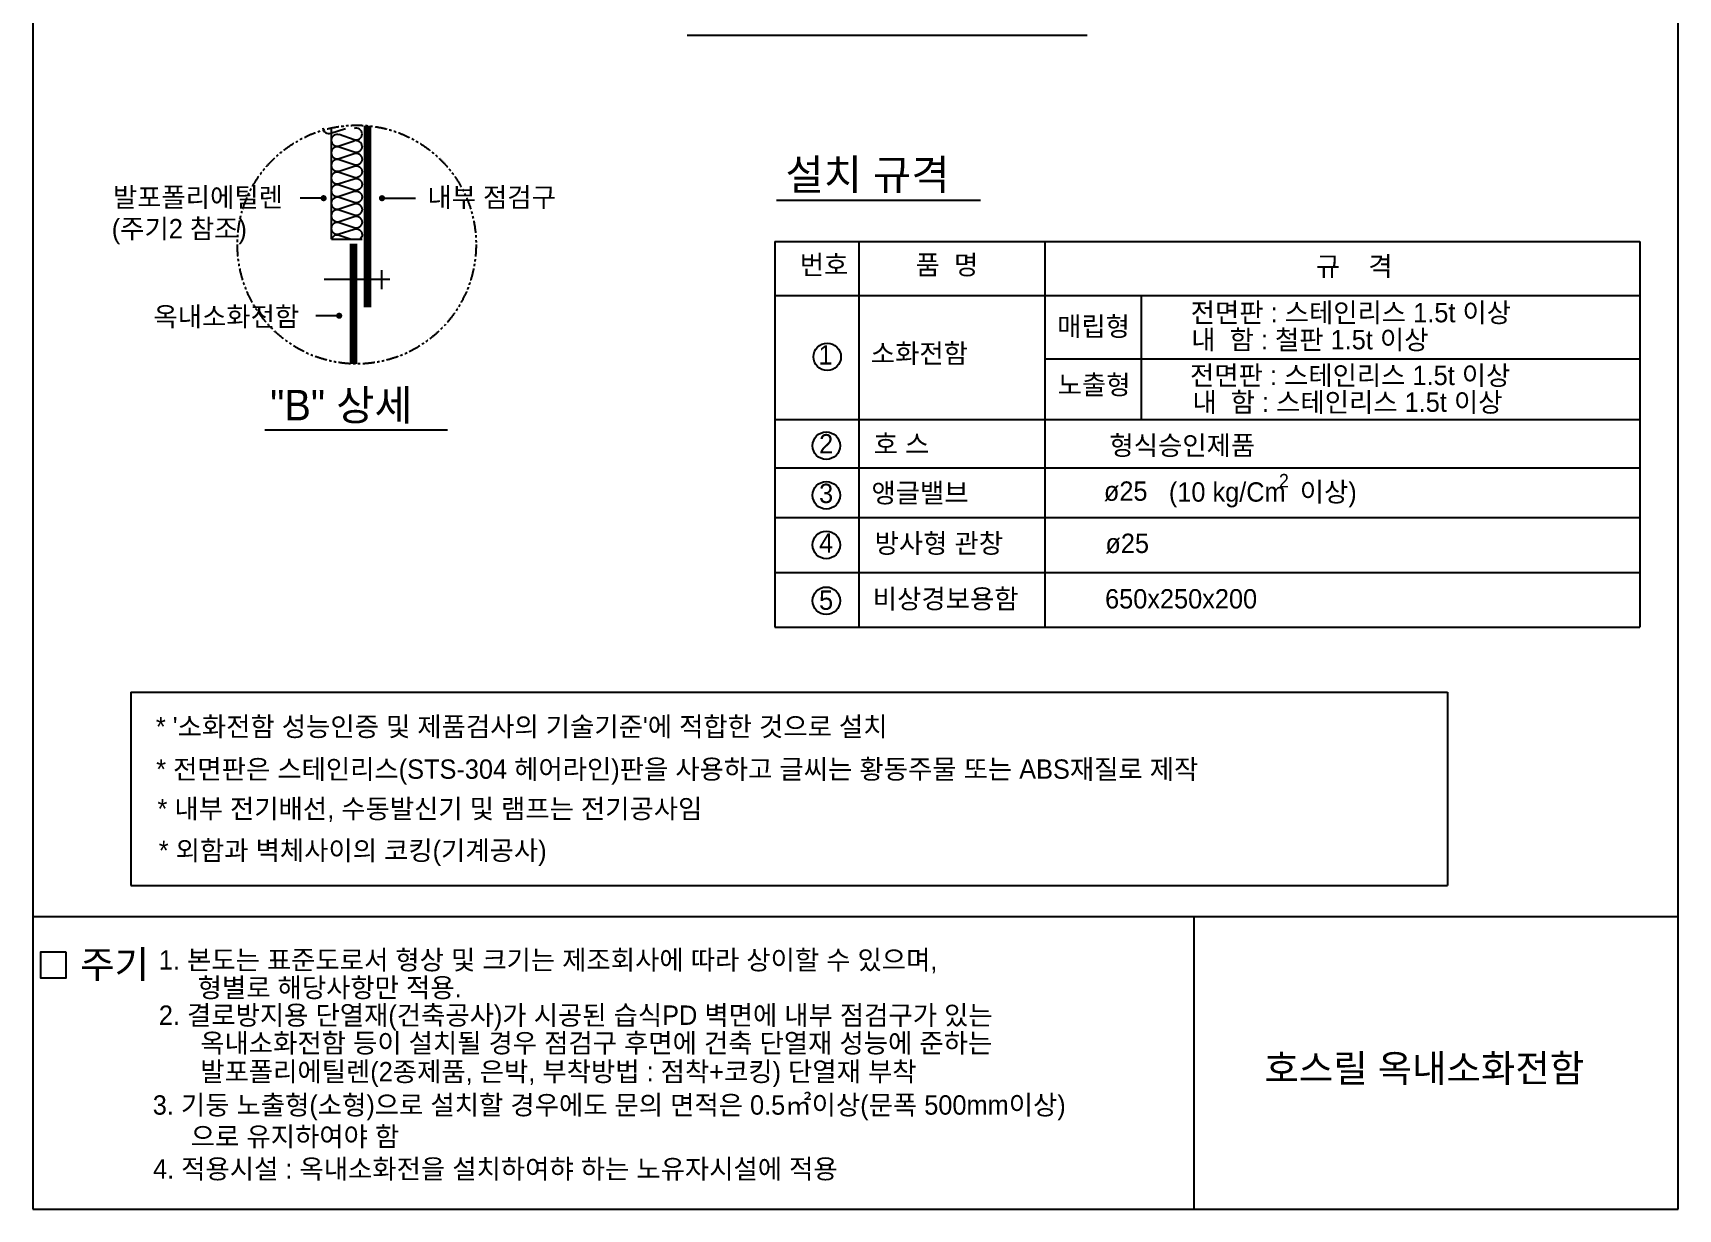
# Model space of a CAD drawing. Header units: millimetres. Extents: x 0 to 42050, y 0 to 29700.
# Drawn here: x 6389 to 14889, y 10141 to 16216 of the extents above; entities that cross this region are included whole.
import ezdxf
from ezdxf.enums import TextEntityAlignment as Align

# ---------------------------------------------------------------- set-up
doc = ezdxf.new("R2010")
doc.units = ezdxf.units.MM
doc.header["$LTSCALE"] = 50
doc.linetypes.add('PHANTOM', pattern=[2.5, 1.25, -0.25, 0.25, -0.25, 0.25, -0.25])
for name, color, linetype in [('arch', 8, 'Continuous'), ('DIM', 7, 'Continuous'), ('FON-T', 2, 'Continuous'), ('FONT', 3, 'Continuous'), ('FORM', 4, 'Continuous'), ('PIPE', 3, 'Continuous'), ('PV-451', 7, 'Continuous'), ('TEXT', 2, 'Continuous')]:
    doc.layers.add(name, color=color, linetype=linetype)
doc.styles.add('돋움', font='')
doc.styles.get('돋움').set_extended_font_data('Dotum')

msp = doc.modelspace()

# ---------------------------------------------------------------- linework, layer by layer
at = {"layer": 'arch', "color": 9}
for p, q in [((7931.9, 15151.2), (7931.9, 15725.5)), ((7928.4, 15698.1), (8004.7, 15723.2)), ((8048.2, 15664.8), (7972, 15690.7)), ((7972, 15633.1), (8048.2, 15658.1)), ((7931.9, 15151.2), (8090, 15151.2))]:
    msp.add_line(p, q, dxfattribs=at)
for points in [[(8090.1, 15629.4, -0.504303), (8048.2, 15599.8), (7972, 15625.6, 0.508889), (7930.1, 15596.8, 0.508889), (7972, 15568.1), (8048.2, 15593.1, -0.508889), (8090.1, 15564.3)], [(8090.1, 15564.3, -0.504303), (8048.2, 15534.7), (7972, 15560.6, 0.508889), (7930.1, 15531.8, 0.508889), (7972, 15503), (8048.2, 15528.1, -0.508889), (8090.1, 15499.3)], [(8090.1, 15499.3, -0.504303), (8048.2, 15469.7), (7972, 15495.5, 0.500408), (7930.1, 15467.6, 0.500408)], [(7930.1, 15467.6, 0.00676), (7930.1, 15466.8, 0.508889), (7972, 15438), (8048.2, 15463, -0.508889), (8090.1, 15434.2)], [(8090.1, 15434.2, -0.504303), (8048.2, 15404.6), (7972, 15430.5, 0.508889), (7930.1, 15401.7, 0.508889), (7972, 15372.9), (8048.2, 15398, -0.508889), (8090.1, 15369.2)], [(8090.1, 15369.2, -0.504303), (8048.2, 15339.6), (7972, 15365.5, 0.508889), (7930.1, 15336.7, 0.508889), (7972, 15307.9), (8048.2, 15332.9, -0.508889), (8090.1, 15304.1)], [(8090.1, 15304.2, -0.504303), (8048.2, 15274.6), (7972, 15300.4, 0.508889), (7930.1, 15271.6, 0.508889), (7972, 15242.8), (8048.2, 15267.9, -0.508889), (8090.1, 15239.1)], [(8090.1, 15239.1, -0.504303), (8048.2, 15209.5), (7972, 15235.4, 0.508889), (7930.1, 15206.6, 0.508889), (7972, 15177.8), (8048.2, 15202.9, -0.508889), (8090.1, 15174.1)], [(8028.3, 15151.2), (7972, 15170.3, 0.41362), (7931.9, 15151.2, 0.41362)], [(8090.1, 15174.1, -0.205113), (8079.7, 15151.2, -0.205113)]]:
    msp.add_lwpolyline(points, format="xyb", dxfattribs=at)
for centre, radius, start, end in [((7918, 15727.8), 31.4, 184.89293, 289.43236), ((7961.5, 15661), 31.4, 70.56764, 178.45184), ((7961.5, 15662.7), 31.4, 181.54816, 289.43236), ((8058.7, 15693.6), 31.4, 1.54816, 109.43236), ((8058.2, 15695.1), 31.9, 251.72993, 358.77767), ((8058.7, 15628.5), 31.4, 1.54816, 109.43236)]:
    msp.add_arc(centre, radius, start, end, dxfattribs=at)
at = {"layer": 'DIM'}
for p, q in [((7890.9, 15362.6), (7769.5, 15362.6)), ((8192.5, 15362.6), (8364.9, 15362.6)), ((10222.4, 15138.8), (14691.5, 15138.8)), ((10222.4, 15138.8), (10222.4, 13146.2)), ((10656, 15138.8), (10656, 14644)), ((11616.7, 15138.8), (11616.7, 13146.2)), ((14691.5, 15138.8), (14691.5, 13146.2)), ((10222.4, 14859.8), (14691.5, 14859.8)), ((7971.4, 14755.4), (7850.8, 14755.4)), ((10656, 14644), (10656, 13146.2)), ((10222.4, 14219.3), (14691.5, 14219.3)), ((10222.4, 13969.6), (14691.5, 13969.6)), ((10222.4, 13713.2), (14691.5, 13713.2)), ((10222.4, 13429.7), (14691.5, 13429.7)), ((10222.4, 13146.2), (14691.5, 13146.2))]:
    msp.add_line(p, q, dxfattribs=at)
at = {"layer": 'DIM', "color": 3}
for p, q in [((6894.3, 12811.4), (13697, 12811.4)), ((6894.3, 12811.4), (6894.3, 11813.2)), ((13697, 12811.4), (13697, 11813.2)), ((6894.3, 11813.2), (13697, 11813.2))]:
    msp.add_line(p, q, dxfattribs=at)
at = {"layer": 'DIM', "const_width": 15.8}
for points in [[(7890.9, 15354.7, -1), (7890.9, 15370.5, -1)], [(8192.5, 15354.7, 1), (8192.5, 15370.5, 1)], [(7971.4, 14747.5, -1), (7971.4, 14763.3, -1)]]:
    msp.add_lwpolyline(points, format="xyb", close=True, dxfattribs=at)
at = {"layer": 'DIM', "linetype": 'PHANTOM'}
msp.add_circle((8062.1, 15123), 616.4, dxfattribs=at)
at = {"layer": 'DIM'}
for centre in [(10493, 14543.1), (10488.2, 14084.3), (10488.2, 13827.9), (10488.2, 13571.5), (10488.2, 13283.3)]:
    msp.add_circle(centre, 70.9, dxfattribs=at)
at = {"layer": 'FORM'}
for p, q in [((6388.9, 22281), (6388.9, 10141.3)), ((14888.9, 10141.3), (14888.9, 22281)), ((6388.9, 11652.4), (14888.9, 11652.4)), ((12388.9, 10141.3), (12388.9, 11652.4)), ((6388.9, 10141.3), (14888.9, 10141.3)), ((6388.9, 10141.3), (14888.9, 10141.3)), ((6388.9, 10141.3), (14888.9, 10141.3))]:
    msp.add_line(p, q, dxfattribs=at)
msp.add_lwpolyline([(6560.9, 11468.8), (6427.8, 11468.8), (6427.8, 11335.7), (6560.9, 11335.7)], close=True, dxfattribs=at)
at = {"layer": 'PIPE'}
for p, q in [((9768.4, 16204.1), (11835.6, 16204.1)), ((10230.5, 15352.1), (11284.6, 15352.1)), ((8190.7, 14991.3), (8190.7, 14893.3)), ((8232.3, 14942.3), (7893.7, 14942.3))]:
    msp.add_line(p, q, dxfattribs=at)
at = {"layer": 'PIPE', "color": 1}
msp.add_line((7586.8, 14166.2), (8530.8, 14166.2), dxfattribs=at)
at = {"layer": 'PIPE', "const_width": 40}
for points in [[(8117.7, 15736.6), (8117.7, 14798.7)], [(8044.8, 15127.2), (8044.8, 15127.2), (8044.8, 14506.8)]]:
    msp.add_lwpolyline(points, dxfattribs=at)
at = {"layer": 'PV-451'}
for p, q in [((12115.2, 14859.8), (12115.2, 14217.5)), ((14691.5, 14531.2), (11616.7, 14531.2))]:
    msp.add_line(p, q, dxfattribs=at)

# ---------------------------------------------------------------- texts
at = {"layer": 'FON-T', "style": '돋움'}
msp.add_text('설치 규격', height=157.5, dxfattribs=at).set_placement((10277.2, 15405.5))
at = {"layer": 'FON-T', "color": 3, "style": '돋움'}
msp.add_text('"B" 상세', height=157.5, dxfattribs=at).set_placement((7614.7, 14215.2))
at = {"layer": 'FONT', "style": '돋움'}
for s, p in [('발포폴리에틸렌', (6802.3, 15317.5)), ('내부 점검구', (8427.3, 15317.5)), ('(주기2 참조)', (6796.3, 15155.2)), ('옥내소화전함', (7011.7, 14701.4)), ("* '소화전함 성능인증 및 제품검사의 기술기준'에 적합한 것으로 설치", (7024.3, 12583.4)), ('* 전면판은 스테인리스(STS-304 헤어라인)판을 사용하고 글씨는 황동주물 또는 ABS재질로 제작', (7026, 12363.8)), ('* 내부 전기배선, 수동발신기 및 램프는 전기공사임', (7032.7, 12159.4)), ('* 외함과 벽체사이의 코킹(기계공사)', (7039.3, 11943.8)), ('1. 본도는 표준도로서 형상 및 크기는 제조회사에 따라 상이할 수 있으며,', (7039.6, 11378.3)), ('형별로 해당사항만 적용.', (7240.2, 11235)), ('2. 결로방지용 단열재(건축공사)가 시공된 습식PD 벽면에 내부 점검구가 있는 ', (7039.6, 11092.9)), ('옥내소화전함 등이 설치될 경우 점검구 후면에 건축 단열재 성능에 준하는', (7253.6, 10949)), ('발포폴리에틸렌(2종제품, 은박, 부착방법 : 점착+코킹) 단열재 부착', (7253.6, 10801.3))]:
    msp.add_text(s, height=100, dxfattribs=at).set_placement(p)
for s, height, p in [('번호', 100, (10476.4, 14968.3)), ('품  명', 100, (11111.3, 14968.3)), ('규    격', 100, (13215.8, 14960.8)), ('전면판 : 스테인리스 1.5t 이상', 100, (13198.3, 14721.5)), ('매립형', 100, (11868.6, 14650.5)), ('소화전함', 100, (10969.1, 14511)), (' 내  함 : 철판 1.5t 이상', 100, (12968.3, 14581.7)), ('1', 100, (10484.3, 14503.1)), ('노출형', 100, (11871.6, 14349.2)), ('전면판 : 스테인리스 1.5t 이상', 100, (13194.8, 14397.3)), (' 내  함 : 스테인리스 1.5t 이상', 100, (13162.5, 14259)), ('2', 100, (10487.2, 14044.3)), ('호 스', 100, (10876.3, 14042.8)), ('형식승인제품', 100, (12327.3, 14036)), ('3', 100, (10487.2, 13787.9)), ('앵글밸브', 100, (10972.3, 13790.2)), ('ø25', 100, (12035, 13799.7)), ('(10 kg/Cm  이상)', 100, (12743.3, 13795.1)), ('2', 70, (12852.4, 13868.3)), ('4', 100, (10487.2, 13531.5)), ('방사형 관창', 100, (11069.6, 13530)), ('ø25', 100, (12042.7, 13530)), ('비상경보용함', 100, (11104.9, 13243.4)), ('5', 100, (10487.2, 13236.5)), ('650x250x200', 100, (12321.2, 13243.4))]:
    msp.add_text(s, height=height, dxfattribs=at).set_placement(p, align=Align.CENTER)
at = {"layer": 'FONT', "color": 1, "style": '돋움'}
for s, p in [('3. 기둥 노출형(소형)으로 설치할 경우에도 문의 면적은 0.5㎡이상(문폭 500mm이상)', (7008.2, 10629)), ('으로 유지하여야 함', (7204.8, 10466.5)), ('4. 적용시설 : 옥내소화전을 설치하여햐 하는 노유자시설에 적용', (7009.7, 10299))]:
    msp.add_text(s, height=100, dxfattribs=at).set_placement(p)
at = {"layer": 'TEXT', "color": 4, "linetype": 'Continuous', "style": '돋움'}
msp.add_text('주기', height=141.75, dxfattribs=at).set_placement((6633.3, 11334.3))
at = {"layer": 'TEXT', "color": 6, "linetype": 'Continuous', "style": '돋움'}
msp.add_text('호스릴 옥내소화전함', height=141.75, dxfattribs=at).set_placement((13577.7, 10797.8), align=Align.CENTER)

doc.saveas('drawing.dxf')
